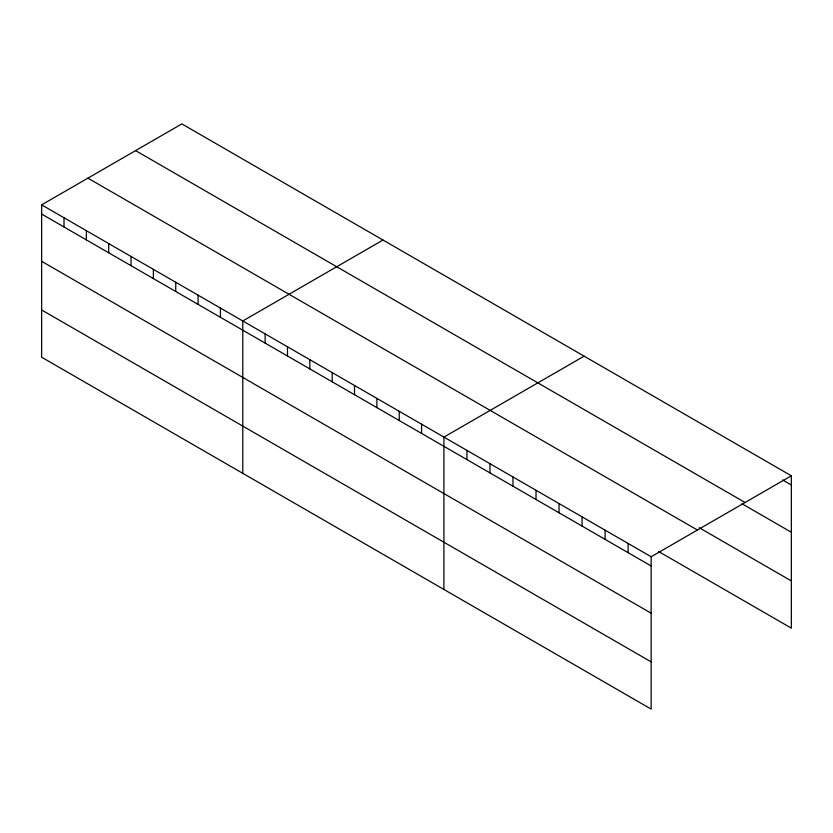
<?xml version="1.0" encoding="UTF-8"?>
<svg xmlns="http://www.w3.org/2000/svg" width="833" height="833" viewBox="0 0 833 833"><rect width="100%" height="100%" fill="white"/><g stroke="black" fill="none" stroke-linecap="round" stroke-linejoin="round"><path stroke-width="1.25" d="M41.65 204.856L651.146 556.746L651.146 709.091L41.65 357.201L41.65 204.856L181.854 123.909L791.35 475.799L791.35 628.144L658.674 551.55M382.982 240.039L242.788 320.976L242.788 473.321M584.12 356.16L443.916 437.106L443.916 589.452M651.146 556.746L791.35 475.799M782.583 479.954L791.35 485.014M135.581 150.617L745.087 502.518M742.005 503.767L791.35 532.256M699.251 527.737L791.35 580.913M87.913 178.147L697.419 530.038M41.65 214.071L651.146 565.961M41.65 261.302L651.146 613.192M41.65 309.97L651.146 661.86M628.124 543.449L628.124 552.675M605.102 530.163L605.102 539.378M582.069 516.866L582.069 526.081M559.047 503.569L559.047 512.784M536.025 490.273L536.025 499.498M512.993 476.986L512.993 486.201M489.971 463.689L489.971 472.905M466.949 450.393L466.949 459.618M421.571 424.195L421.571 433.42M399.226 411.294L399.226 420.519M376.87 398.393L376.87 407.608M354.525 385.492L354.525 394.707M332.18 372.59L332.18 381.806M309.834 359.689L309.834 368.904M287.479 346.788L287.479 356.003M265.133 333.877L265.133 343.102M220.433 308.075L220.433 317.29M198.087 295.174L198.087 304.389M175.742 282.272L175.742 291.488M153.387 269.371L153.387 278.586M131.041 256.46L131.041 265.685M108.696 243.559L108.696 252.784M86.351 230.658L86.351 239.873M63.995 217.757L63.995 226.972"/></g></svg>
